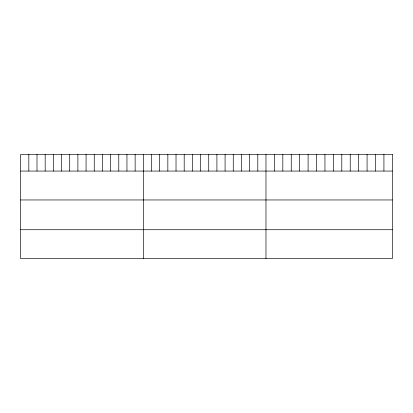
<?xml version="1.0" encoding="UTF-8"?>
<svg xmlns="http://www.w3.org/2000/svg" width="413" height="413" viewBox="0 0 413 413"><rect width="100%" height="100%" fill="white"/><g stroke="black" fill="none" stroke-linecap="round" stroke-linejoin="round"><path stroke-width="0.62" d="M20.65 171.065L392.35 171.065M20.65 199.959L392.35 199.959M20.65 229.726L392.35 229.726M383.925 154.379L383.925 171.065M375.5 154.379L375.5 171.065M367.074 154.379L367.074 171.065M358.649 154.379L358.649 171.065M350.224 154.379L350.224 171.065M341.799 154.379L341.799 171.065M333.374 154.379L333.374 171.065M324.948 154.379L324.948 171.065M316.523 154.379L316.523 171.065M308.098 154.379L308.098 171.065M299.673 154.379L299.673 171.065M291.248 154.379L291.248 171.065M282.822 154.379L282.822 171.065M274.397 154.379L274.397 171.065M265.972 154.379L265.972 258.621M257.795 154.379L257.795 171.065M249.617 154.379L249.617 171.065M241.44 154.379L241.44 171.065M233.262 154.379L233.262 171.065M225.085 154.379L225.085 171.065M216.908 154.379L216.908 171.065M208.73 154.379L208.73 171.065M200.553 154.379L200.553 171.065M192.375 154.379L192.375 171.065M184.198 154.379L184.198 171.065M176.021 154.379L176.021 171.065M167.843 154.379L167.843 171.065M159.666 154.379L159.666 171.065M151.488 154.379L151.488 171.065M143.311 154.379L143.311 258.621M135.134 154.379L135.134 171.065M126.956 154.379L126.956 171.065M118.779 154.379L118.779 171.065M110.601 154.379L110.601 171.065M102.424 154.379L102.424 171.065M94.247 154.379L94.247 171.065M86.069 154.379L86.069 171.065M77.892 154.379L77.892 171.065M69.714 154.379L69.714 171.065M61.537 154.379L61.537 171.065M53.36 154.379L53.36 171.065M45.182 154.379L45.182 171.065M37.005 154.379L37.005 171.065M28.827 154.379L28.827 171.065M392.35 154.379L20.65 154.379L20.65 258.621L392.35 258.621L392.35 154.379"/></g></svg>
